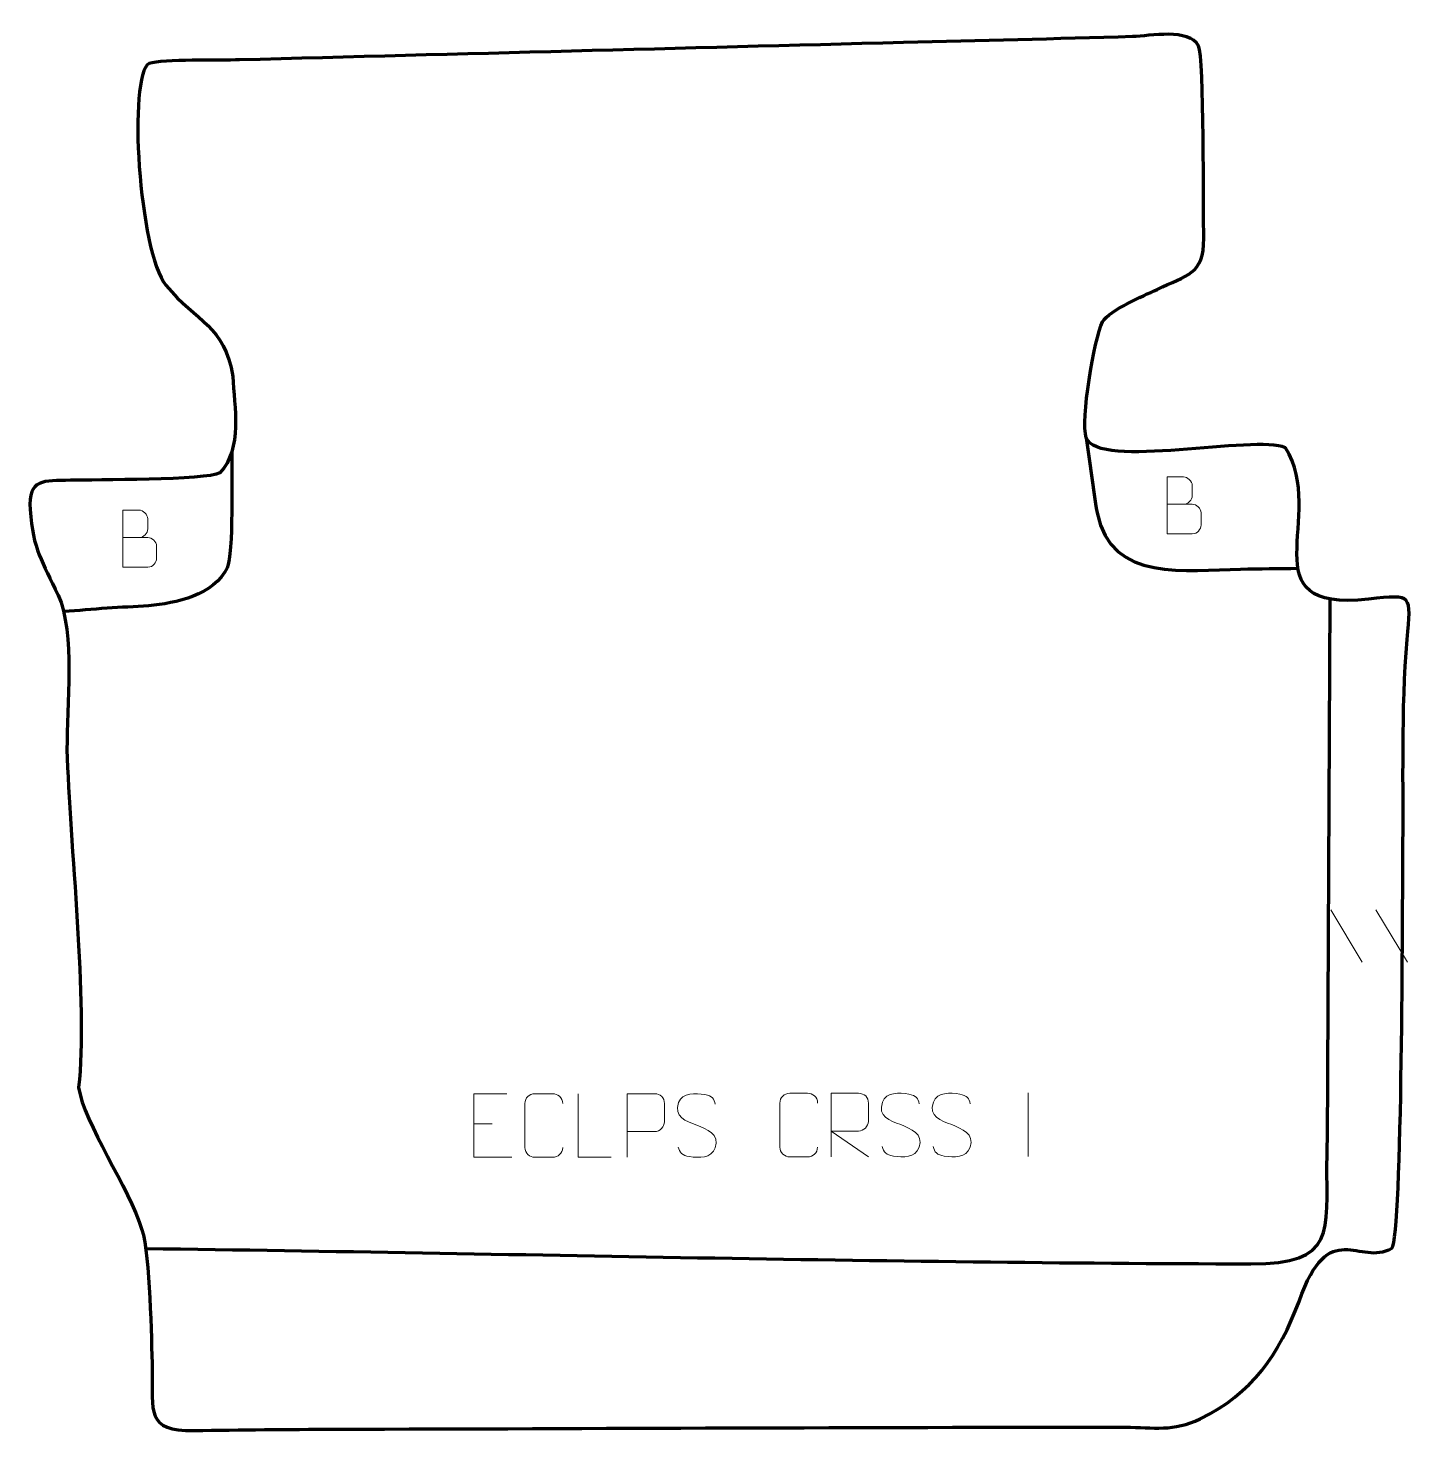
# Model space of a CAD drawing. Header units: millimetres. Extents: x -271 to 272, y -274 to 276.
import ezdxf

# ---------------------------------------------------------------- set-up
doc = ezdxf.new("R2010")
doc.units = ezdxf.units.MM
doc.header["$MEASUREMENT"] = 0
for name, color, linetype in [('layer 1', 7, 'Continuous'), ('layer 2', 7, 'Continuous'), ('layer 3', 7, 'Continuous')]:
    doc.layers.add(name, color=color, linetype=linetype)

msp = doc.modelspace()

# ---------------------------------------------------------------- linework, layer by layer
at = {"layer": 'layer 1', "color": 250, "lineweight": 9}
for points, knots in [([(175.6408, 89.5364), (178.8998, 89.5368), (182.1592, 89.5368), (185.4189, 89.5364), (185.4189, 89.5364), (187.1882, 89.5209), (188.9111, 87.9659), (188.9111, 86.1301), (188.9111, 86.1301), (188.9108, 85.1193), (188.9108, 82.388), (188.9111, 81.3769), (188.9111, 81.3769), (188.927, 79.7128), (187.5457, 77.909), (185.4663, 77.9242), (185.4663, 77.9242), (182.2063, 77.9245), (178.9466, 77.9245), (175.6873, 77.9242), (175.6873, 77.9242), (175.6873, 85.3746), (175.6873, 92.8247), (175.6873, 100.2745), (175.6873, 100.2745), (177.8134, 100.2745), (179.9398, 100.2745), (182.0663, 100.2745), (182.0663, 100.2745), (183.5718, 100.2903), (185.4498, 98.5791), (185.4657, 96.8214), (185.4657, 96.8214), (185.4653, 94.9708), (185.4653, 94.8401), (185.4657, 92.9892), (185.4657, 92.9892), (185.4811, 91.1386), (183.8202, 89.5209), (182.0198, 89.5364)], [0, 0, 0, 0, 0.09090909, 0.09090909, 0.09090909, 0.09090909, 0.18181818, 0.18181818, 0.18181818, 0.18181818, 0.27272727, 0.27272727, 0.27272727, 0.27272727, 0.36363636, 0.36363636, 0.36363636, 0.36363636, 0.45454545, 0.45454545, 0.45454545, 0.45454545, 0.54545455, 0.54545455, 0.54545455, 0.54545455, 0.63636364, 0.63636364, 0.63636364, 0.63636364, 0.72727273, 0.72727273, 0.72727273, 0.72727273, 0.81818182, 0.81818182, 0.81818182, 0.81818182, 1, 1, 1, 1]), ([(-234.1008, 76.468), (-230.8418, 76.4684), (-227.5824, 76.4684), (-224.3227, 76.468), (-224.3227, 76.468), (-222.5534, 76.4525), (-220.8305, 74.8975), (-220.8305, 73.0617), (-220.8305, 73.0617), (-220.8308, 72.0509), (-220.8308, 69.3196), (-220.8305, 68.3085), (-220.8305, 68.3085), (-220.8146, 66.6444), (-222.1959, 64.8406), (-224.2753, 64.8558), (-224.2753, 64.8558), (-227.5353, 64.8561), (-230.795, 64.8561), (-234.0543, 64.8558), (-234.0543, 64.8558), (-234.0543, 72.3062), (-234.0543, 79.7563), (-234.0543, 87.2061), (-234.0543, 87.2061), (-231.9282, 87.2061), (-229.8018, 87.2061), (-227.6753, 87.2061), (-227.6753, 87.2061), (-226.1698, 87.2219), (-224.2918, 85.5107), (-224.2759, 83.753), (-224.2759, 83.753), (-224.2763, 81.9024), (-224.2763, 81.7717), (-224.2759, 79.9208), (-224.2759, 79.9208), (-224.2605, 78.0702), (-225.9214, 76.4525), (-227.7218, 76.468)], [0, 0, 0, 0, 0.09090909, 0.09090909, 0.09090909, 0.09090909, 0.18181818, 0.18181818, 0.18181818, 0.18181818, 0.27272727, 0.27272727, 0.27272727, 0.27272727, 0.36363636, 0.36363636, 0.36363636, 0.36363636, 0.45454545, 0.45454545, 0.45454545, 0.45454545, 0.54545455, 0.54545455, 0.54545455, 0.54545455, 0.63636364, 0.63636364, 0.63636364, 0.63636364, 0.72727273, 0.72727273, 0.72727273, 0.72727273, 0.81818182, 0.81818182, 0.81818182, 0.81818182, 1, 1, 1, 1]), ([(-83.4797, -141.722), (-83.4797, -141.722), (-96.3536, -141.722), (-96.3536, -141.722), (-96.3536, -141.722), (-96.3536, -141.722), (-96.3536, -166.6756), (-96.3536, -166.6756), (-96.3536, -166.6756), (-96.3536, -166.6756), (-81.4878, -166.6756), (-81.4878, -166.6756)], [0, 0, 0, 0, 0.25, 0.25, 0.25, 0.25, 0.5, 0.5, 0.5, 0.5, 1, 1, 1, 1]), ([(-61.4977, -162.8578), (-61.6375, -165.1812), (-63.3147, -166.6608), (-65.4624, -166.6716), (-65.4624, -166.6716), (-67.7943, -166.6712), (-70.1262, -166.6712), (-72.4577, -166.6716), (-72.4577, -166.6716), (-74.3827, -166.777), (-76.3548, -164.8925), (-76.3436, -162.8752), (-76.3436, -162.8752), (-76.3432, -157.1051), (-76.3432, -151.3354), (-76.3436, -145.5661), (-76.3436, -145.5661), (-76.3394, -143.428), (-74.5927, -141.7088), (-72.4403, -141.7223), (-72.4403, -141.7223), (-70.1146, -141.7223), (-67.7885, -141.7223), (-65.4624, -141.7223), (-65.4624, -141.7223), (-63.5158, -141.6868), (-61.5244, -143.1783), (-61.4977, -145.6159)], [0, 0, 0, 0, 0.125, 0.125, 0.125, 0.125, 0.25, 0.25, 0.25, 0.25, 0.375, 0.375, 0.375, 0.375, 0.5, 0.5, 0.5, 0.5, 0.625, 0.625, 0.625, 0.625, 0.75, 0.75, 0.75, 0.75, 1, 1, 1, 1]), ([(-42.4462, -166.6756), (-42.4462, -166.6756), (-55.3953, -166.6756), (-55.3953, -166.6756), (-55.3953, -166.6756), (-55.3953, -166.6756), (-55.3953, -141.722), (-55.3953, -141.722)], [0, 0, 0, 0, 0.33333333, 0.33333333, 0.33333333, 0.33333333, 1, 1, 1, 1]), ([(-36.2528, -166.6756), (-36.2528, -166.6756), (-36.2528, -141.722), (-36.2528, -141.722), (-36.2528, -141.722), (-32.6578, -141.722), (-29.0625, -141.722), (-25.4671, -141.722), (-25.4671, -141.722), (-23.1419, -141.7599), (-21.5845, -143.25), (-21.5887, -145.6161), (-21.5887, -145.6161), (-21.5891, -147.6518), (-21.5891, -150.7111), (-21.5887, -152.7471), (-21.5887, -152.7471), (-21.5952, -154.6225), (-23.4074, -156.5644), (-25.417, -156.5835), (-25.417, -156.5835), (-25.417, -156.5835), (-36.2528, -156.5835), (-36.2528, -156.5835)], [0, 0, 0, 0, 0.14285714, 0.14285714, 0.14285714, 0.14285714, 0.28571429, 0.28571429, 0.28571429, 0.28571429, 0.42857143, 0.42857143, 0.42857143, 0.42857143, 0.57142857, 0.57142857, 0.57142857, 0.57142857, 0.71428571, 0.71428571, 0.71428571, 0.71428571, 1, 1, 1, 1]), ([(-8.9152, -154.0249), (-13.1635, -152.5545), (-18.0716, -150.7587), (-16.0665, -145.2384), (-16.0665, -145.2384), (-14.563, -141.0985), (-9.3494, -141.487), (-5.7458, -142.0881), (-5.7458, -142.0881), (-2.8852, -142.5653), (-2.0205, -143.7785), (-1.7099, -145.8626)], [0, 0, 0, 0, 0.25, 0.25, 0.25, 0.25, 0.5, 0.5, 0.5, 0.5, 1, 1, 1, 1]), ([(38.5078, -162.6839), (38.368, -165.0073), (36.6908, -166.4869), (34.5431, -166.4977), (34.5431, -166.4977), (32.2112, -166.4973), (29.8793, -166.4973), (27.5478, -166.4977), (27.5478, -166.4977), (25.6228, -166.6031), (23.6507, -164.7186), (23.6619, -162.7013), (23.6619, -162.7013), (23.6623, -156.9312), (23.6623, -151.1615), (23.6619, -145.3922), (23.6619, -145.3922), (23.6661, -143.2541), (25.4128, -141.5349), (27.5652, -141.5484), (27.5652, -141.5484), (29.8909, -141.5484), (32.217, -141.5484), (34.5431, -141.5484), (34.5431, -141.5484), (36.4897, -141.5129), (38.4811, -143.0044), (38.5078, -145.442)], [0, 0, 0, 0, 0.125, 0.125, 0.125, 0.125, 0.25, 0.25, 0.25, 0.25, 0.375, 0.375, 0.375, 0.375, 0.5, 0.5, 0.5, 0.5, 0.625, 0.625, 0.625, 0.625, 0.75, 0.75, 0.75, 0.75, 1, 1, 1, 1]), ([(43.7527, -166.5016), (43.7527, -166.5016), (43.7527, -141.5481), (43.7527, -141.5481), (43.7527, -141.5481), (47.3475, -141.5481), (50.943, -141.5481), (54.5382, -141.5481), (54.5382, -141.5481), (56.8635, -141.5858), (58.4208, -143.0758), (58.4167, -145.4422), (58.4167, -145.4422), (58.4163, -147.4777), (58.4163, -150.5371), (58.4167, -152.5731), (58.4167, -152.5731), (58.4102, -154.4486), (56.5979, -156.3904), (54.5884, -156.4095), (54.5884, -156.4095), (54.5884, -156.4095), (43.7527, -156.4095), (43.7527, -156.4095), (43.7527, -156.4095), (43.7527, -156.4095), (58.4074, -166.5016), (58.4074, -166.5016)], [0, 0, 0, 0, 0.125, 0.125, 0.125, 0.125, 0.25, 0.25, 0.25, 0.25, 0.375, 0.375, 0.375, 0.375, 0.5, 0.5, 0.5, 0.5, 0.625, 0.625, 0.625, 0.625, 0.75, 0.75, 0.75, 0.75, 1, 1, 1, 1]), ([(71.0903, -153.851), (66.842, -152.3806), (61.9339, -150.5848), (63.939, -145.0645), (63.939, -145.0645), (65.4425, -140.9246), (70.6561, -141.3131), (74.2597, -141.9142), (74.2597, -141.9142), (77.1203, -142.3914), (77.985, -143.6046), (78.2956, -145.6887)], [0, 0, 0, 0, 0.25, 0.25, 0.25, 0.25, 0.5, 0.5, 0.5, 0.5, 1, 1, 1, 1]), ([(91.0903, -153.851), (86.842, -152.3806), (81.9339, -150.5848), (83.939, -145.0645), (83.939, -145.0645), (85.4425, -140.9246), (90.6561, -141.3131), (94.2597, -141.9142), (94.2597, -141.9142), (97.1203, -142.3914), (97.985, -143.6046), (98.2956, -145.6887)], [0, 0, 0, 0, 0.25, 0.25, 0.25, 0.25, 0.5, 0.5, 0.5, 0.5, 1, 1, 1, 1]), ([(-8.9152, -154.025), (-4.8966, -155.6717), (0.1329, -157.56), (-1.7011, -162.9203), (-1.7011, -162.9203), (-3.1609, -167.1867), (-8.0717, -166.93), (-11.7978, -166.3753), (-11.7978, -166.3753), (-14.5478, -165.9655), (-15.7687, -164.752), (-16.1467, -162.6398)], [0, 0, 0, 0, 0.25, 0.25, 0.25, 0.25, 0.5, 0.5, 0.5, 0.5, 1, 1, 1, 1]), ([(71.0903, -153.8511), (75.1089, -155.4978), (80.1384, -157.3861), (78.3044, -162.7464), (78.3044, -162.7464), (76.8446, -167.0128), (71.9338, -166.7561), (68.2077, -166.2014), (68.2077, -166.2014), (65.4577, -165.7916), (64.2368, -164.5781), (63.8588, -162.4659)], [0, 0, 0, 0, 0.25, 0.25, 0.25, 0.25, 0.5, 0.5, 0.5, 0.5, 1, 1, 1, 1]), ([(91.0903, -153.8511), (95.1089, -155.4978), (100.1384, -157.3861), (98.3044, -162.7464), (98.3044, -162.7464), (96.8446, -167.0128), (91.9338, -166.7561), (88.2077, -166.2014), (88.2077, -166.2014), (85.4577, -165.7916), (84.2368, -164.5781), (83.8588, -162.4659)], [0, 0, 0, 0, 0.25, 0.25, 0.25, 0.25, 0.5, 0.5, 0.5, 0.5, 1, 1, 1, 1])]:
    msp.add_open_spline(points, degree=3, knots=knots, dxfattribs=at)
for points in [[(239.7792, -69.5719), (239.7792, -69.5719), (252.1435, -90.1162), (252.1435, -90.1162)], [(257.5091, -69.5719), (257.5091, -69.5719), (269.8734, -90.1162), (269.8734, -90.1162)], [(121.0903, -141.3639), (121.0903, -141.3639), (121.0903, -166.338), (121.0903, -166.338)], [(-96.3536, -153.6017), (-96.3536, -153.6017), (-89.1855, -153.6017), (-89.1855, -153.6017)]]:
    msp.add_open_spline(points, degree=3, dxfattribs=at)
at = {"layer": 'layer 2', "color": 242, "lineweight": 158}
msp.add_open_spline([(268.0969, -48.7729), (267.9258, -62.5884), (268.05, -198.0396), (263.7382, -202.3058), (263.7382, -202.3058), (251.0903, -209.7103), (239.1601, -189.402), (227.3783, -223.1794), (227.3783, -223.1794), (219.5991, -243.9587), (209.1006, -259.2723), (188.6151, -269.2327), (188.6151, -269.2327), (177.9744, -274.4063), (170.4305, -272.6125), (159.205, -272.5105), (159.205, -272.5105), (55.8549, -272.5436), (-47.5015, -273.0568), (-150.8525, -273.3445), (-150.8525, -273.3445), (-169.4161, -273.3864), (-187.635, -273.5875), (-206.1896, -273.8738), (-206.1896, -273.8738), (-225.2489, -274.168), (-222.2092, -266.3432), (-222.557, -249.9418), (-222.557, -249.9418), (-222.8732, -237.573), (-223.3792, -205.5291), (-226.5792, -195.0786), (-226.5792, -195.0786), (-231.5465, -178.8561), (-249.4107, -153.1433), (-251.4354, -139.3108), (-251.4354, -139.3108), (-247.6492, -106.8796), (-255.0687, -42.6506), (-256.0029, -6.7207), (-256.0029, -6.7207), (-256.0102, 10.0661), (-252.7595, 39.0582), (-259.4513, 53.8492), (-259.4513, 53.8492), (-265.6045, 67.1811), (-269.3924, 71.6127), (-270.4374, 87.4247), (-270.4374, 87.4247), (-271.2497, 99.7151), (-265.1845, 98.6224), (-254.6355, 98.922), (-254.6355, 98.922), (-245.3072, 99.1215), (-201.1777, 98.9418), (-196.0113, 101.7887), (-196.0113, 101.7887), (-187.0531, 111.337), (-190.3917, 127.7472), (-190.9245, 139.6842), (-190.9245, 139.6842), (-194.0731, 159.6213), (-205.0937, 160.9395), (-217.1587, 175.4202), (-217.1587, 175.4202), (-227.7469, 188.1285), (-232.2381, 257.8115), (-223.7275, 262.461), (-223.7275, 262.461), (-218.3586, 264.0673), (-195.9155, 263.6401), (-188.2892, 263.8418), (-188.2892, 263.8418), (-101.4719, 266.1383), (-14.6531, 268.3815), (72.165, 270.6498), (72.165, 270.6498), (102.0902, 271.4295), (132.0851, 272.0095), (161.9966, 272.9962), (161.9966, 272.9962), (169.0419, 273.2286), (184.1807, 276.3229), (187.906, 269.347), (187.906, 269.347), (190.211, 265.0309), (189.7476, 203.4998), (190.0088, 193.8734), (190.0088, 193.8734), (189.966, 179.4254), (183.4289, 179.443), (171.6486, 173.7796), (171.6486, 173.7796), (165.9184, 171.0248), (153.5477, 166.0182), (150.2127, 161.1056), (150.2127, 161.1056), (147.0628, 154.2521), (141.5207, 122.2974), (143.8938, 115.5827), (143.8938, 115.5827), (148.3796, 102.8896), (210.3867, 117.0041), (222.0377, 111.7071), (222.0377, 111.7071), (238.7787, 85.1176), (206.4118, 47.0794), (254.6682, 52.2782), (254.6682, 52.2782), (272.4353, 54.1923), (271.2238, 54.2437), (269.7363, 36.4881), (269.7363, 36.4881), (267.4238, 8.884), (268.4187, -20.7874), (268.0969, -48.7729)], degree=3, knots=[0, 0, 0, 0, 0.03333333, 0.03333333, 0.03333333, 0.03333333, 0.06666667, 0.06666667, 0.06666667, 0.06666667, 0.1, 0.1, 0.1, 0.1, 0.13333333, 0.13333333, 0.13333333, 0.13333333, 0.16666667, 0.16666667, 0.16666667, 0.16666667, 0.2, 0.2, 0.2, 0.2, 0.23333333, 0.23333333, 0.23333333, 0.23333333, 0.26666667, 0.26666667, 0.26666667, 0.26666667, 0.3, 0.3, 0.3, 0.3, 0.33333333, 0.33333333, 0.33333333, 0.33333333, 0.36666667, 0.36666667, 0.36666667, 0.36666667, 0.4, 0.4, 0.4, 0.4, 0.43333333, 0.43333333, 0.43333333, 0.43333333, 0.46666667, 0.46666667, 0.46666667, 0.46666667, 0.5, 0.5, 0.5, 0.5, 0.53333333, 0.53333333, 0.53333333, 0.53333333, 0.56666667, 0.56666667, 0.56666667, 0.56666667, 0.6, 0.6, 0.6, 0.6, 0.63333333, 0.63333333, 0.63333333, 0.63333333, 0.66666667, 0.66666667, 0.66666667, 0.66666667, 0.7, 0.7, 0.7, 0.7, 0.73333333, 0.73333333, 0.73333333, 0.73333333, 0.76666667, 0.76666667, 0.76666667, 0.76666667, 0.8, 0.8, 0.8, 0.8, 0.83333333, 0.83333333, 0.83333333, 0.83333333, 0.86666667, 0.86666667, 0.86666667, 0.86666667, 0.9, 0.9, 0.9, 0.9, 0.93333333, 0.93333333, 0.93333333, 0.93333333, 1, 1, 1, 1], dxfattribs=at)
at = {"layer": 'layer 3', "color": 187, "lineweight": 158}
for points, knots in [([(-191.3004, 110.2649), (-191.399, 102.0684), (-190.6414, 69.9471), (-193.1543, 64.6318), (-193.1543, 64.6318), (-198.2107, 53.9363), (-213.3071, 50.6341), (-223.946, 49.677), (-223.946, 49.677), (-229.373, 49.2455), (-234.8269, 49.1413), (-240.2698, 48.7498), (-240.2698, 48.7498), (-245.9496, 48.3018), (-251.6291, 47.8396), (-257.3087, 47.386)], [0, 0, 0, 0, 0.2, 0.2, 0.2, 0.2, 0.4, 0.4, 0.4, 0.4, 0.6, 0.6, 0.6, 0.6, 1, 1, 1, 1]), ([(143.8938, 115.5827), (145.2952, 105.9925), (146.5038, 95.5877), (148.1235, 86.1508), (148.1235, 86.1508), (153.6638, 58.6374), (183.4211, 63.7103), (204.4115, 64.1053), (204.4115, 64.1053), (211.9159, 64.2465), (219.4373, 64.3088), (226.944, 64.4063)], [0, 0, 0, 0, 0.25, 0.25, 0.25, 0.25, 0.5, 0.5, 0.5, 0.5, 1, 1, 1, 1]), ([(-225.117, -202.4455), (-79.5988, -204.3788), (62.294, -208.1133), (208.4058, -208.4622), (208.4058, -208.4622), (242.0201, -208.5424), (238.1026, -196.0836), (238.3277, -168.4672), (238.3277, -168.4672), (238.3783, -165.7746), (238.4265, -163.0819), (238.4732, -160.3892), (238.4732, -160.3892), (238.4732, -160.3892), (239.571, 52.3366), (239.571, 52.3366)], [0, 0, 0, 0, 0.2, 0.2, 0.2, 0.2, 0.4, 0.4, 0.4, 0.4, 0.6, 0.6, 0.6, 0.6, 1, 1, 1, 1])]:
    msp.add_open_spline(points, degree=3, knots=knots, dxfattribs=at)

doc.saveas('drawing.dxf')
